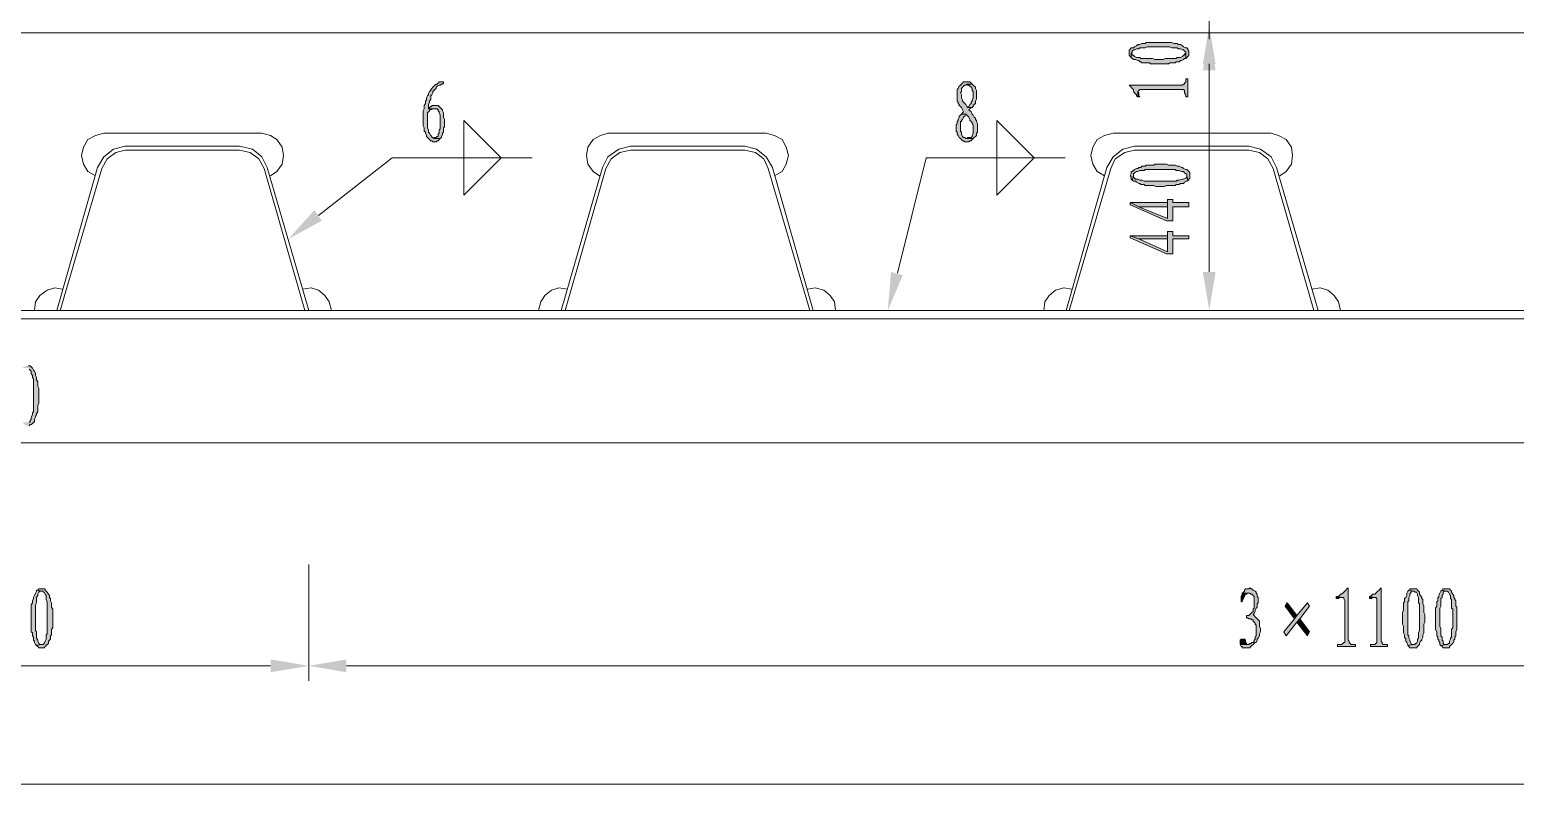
# Model space of a CAD drawing. Header units: inches. Extents: x 20 to 409, y 5 to 283.
# Drawn here: x 280.1 to 339, y 148.9 to 178.9 of the extents above; entities that cross this region are included whole.
import ezdxf

# ---------------------------------------------------------------- set-up
doc = ezdxf.new("R2010")
doc.units = ezdxf.units.IN
doc.header["$MEASUREMENT"] = 0
doc.layers.add('C00-00-00', color=7, linetype='Continuous')

msp = doc.modelspace()

# ---------------------------------------------------------------- hatches: boundary and pattern name
at = {"layer": 'C00-00-00'}
h = msp.add_hatch(color=0, dxfattribs=at)
h.dxf.hatch_style = 2
h.paths.add_polyline_path([(326.653, 177.521), (327.161, 177.521), (326.907, 179.003)])
h = msp.add_hatch(color=0, dxfattribs=at)
h.dxf.hatch_style = 2
h.paths.add_polyline_path([(326.653, 177.267), (327.161, 177.267), (326.907, 178.749)])
h = msp.add_hatch(color=0, dxfattribs=at)
h.dxf.hatch_style = 2
h.paths.add_polyline_path([(326.653, 177.267), (327.161, 177.267), (326.907, 178.749)])
h = msp.add_hatch(color=0, dxfattribs=at)
h.dxf.hatch_style = 2
h.paths.add_polyline_path([(323.732, 177.945), (323.732, 177.86), (323.774, 177.818), (323.817, 177.775), (323.817, 177.945), (323.859, 177.987), (323.859, 178.029), (323.901, 178.072), (323.944, 178.072), (324.028, 178.114), (324.113, 178.114), (324.155, 178.156), (324.367, 178.156), (324.452, 178.199), (324.917, 178.199), (325.341, 178.199), (325.425, 178.156), (325.637, 178.156), (325.679, 178.114), (325.764, 178.114), (325.849, 178.072), (325.891, 178.072), (325.933, 178.029), (325.976, 177.987), (325.976, 177.733), (326.018, 177.775), (326.06, 177.818), (326.103, 177.86), (326.103, 178.029), (326.06, 178.072), (326.06, 178.114), (326.018, 178.156), (325.976, 178.156), (325.891, 178.199), (325.849, 178.241), (325.764, 178.283), (325.679, 178.283), (325.637, 178.326), (325.51, 178.326), (325.425, 178.368), (324.409, 178.368), (324.367, 178.326), (324.24, 178.326), (324.155, 178.283), (324.071, 178.283), (324.028, 178.241), (323.944, 178.199), (323.901, 178.156), (323.817, 178.156), (323.774, 178.114), (323.774, 178.072), (323.732, 178.072)])
h = msp.add_hatch(color=0, dxfattribs=at)
h.dxf.hatch_style = 2
h.paths.add_polyline_path([(323.817, 177.775), (323.859, 177.733), (323.901, 177.691), (323.986, 177.691), (324.071, 177.648), (324.113, 177.648), (324.155, 177.606), (324.198, 177.606), (324.24, 177.564), (324.536, 177.564), (324.579, 177.521), (325.298, 177.521), (325.341, 177.564), (325.51, 177.564), (325.552, 177.564), (325.595, 177.606), (325.722, 177.606), (325.764, 177.648), (325.806, 177.648), (325.891, 177.691), (325.933, 177.733), (325.976, 177.733), (325.976, 177.945), (325.933, 177.902), (325.933, 177.86), (325.891, 177.86), (325.849, 177.818), (325.764, 177.775), (325.637, 177.775), (325.595, 177.733), (325.171, 177.733), (325.087, 177.691), (324.748, 177.691), (324.663, 177.733), (324.198, 177.733), (324.155, 177.775), (324.028, 177.775), (323.944, 177.818), (323.901, 177.86), (323.859, 177.86), (323.859, 177.902), (323.817, 177.945)])
h = msp.add_hatch(color=0, dxfattribs=at)
h.dxf.hatch_style = 2
h.paths.add_polyline_path([(296.554, 176.802), (296.385, 176.802), (296.342, 176.759), (296.3, 176.717), (296.258, 176.717), (296.215, 176.675), (296.173, 176.632), (296.131, 176.59), (296.088, 176.548), (296.046, 176.505), (296.046, 176.463), (296.004, 176.421), (295.961, 176.336), (295.961, 176.294), (295.919, 176.251), (295.877, 176.167), (295.877, 176.082), (295.834, 176.04), (295.834, 175.955), (295.792, 175.87), (295.792, 175.743), (295.75, 175.659), (295.75, 175.066), (295.792, 174.981), (295.792, 174.854), (295.834, 174.812), (295.834, 174.77), (295.877, 174.685), (295.877, 174.643), (295.919, 174.6), (295.961, 174.558), (296.004, 174.516), (296.046, 174.473), (296.088, 174.473), (296.131, 174.431), (296.258, 174.431), (296.3, 174.473), (296.342, 174.473), (296.385, 174.516), (296.427, 174.558), (296.173, 174.558), (296.131, 174.6), (296.088, 174.6), (296.088, 174.643), (296.046, 174.685), (296.004, 174.77), (295.961, 174.812), (295.961, 174.897), (295.919, 174.981), (295.919, 175.574), (295.961, 175.616), (296.004, 175.659), (296.004, 175.701), (296.046, 175.701), (296.131, 175.743), (296.258, 175.743), (295.961, 175.743), (295.961, 175.913), (296.004, 175.997), (296.004, 176.04), (296.046, 176.124), (296.046, 176.251), (296.088, 176.294), (296.131, 176.378), (296.131, 176.421), (296.173, 176.463), (296.215, 176.505), (296.258, 176.548), (296.258, 176.59), (296.3, 176.632), (296.385, 176.675), (296.427, 176.675), (296.469, 176.717), (296.512, 176.717), (296.554, 176.759)])
h = msp.add_hatch(color=0, dxfattribs=at)
h.dxf.hatch_style = 2
h.paths.add_polyline_path([(317.297, 176.802), (317.17, 176.802), (317.128, 176.759), (317.086, 176.717), (317.043, 176.675), (317.001, 176.632), (316.959, 176.548), (316.916, 176.505), (316.916, 176.04), (316.959, 175.997), (316.959, 175.955), (317.001, 175.913), (317.001, 175.87), (317.043, 175.828), (317.086, 175.786), (317.128, 175.701), (317.17, 175.616), (317.128, 175.574), (317.086, 175.532), (317.255, 175.532), (317.297, 175.489), (317.34, 175.447), (317.382, 175.405), (317.424, 175.32), (317.424, 175.278), (317.467, 175.235), (317.509, 175.193), (317.509, 175.151), (317.551, 175.108), (317.551, 174.77), (317.509, 174.685), (317.509, 174.643), (317.467, 174.6), (317.34, 174.6), (317.297, 174.558), (317.551, 174.558), (317.594, 174.6), (317.636, 174.643), (317.678, 174.685), (317.678, 174.77), (317.721, 174.812), (317.721, 175.151), (317.678, 175.235), (317.678, 175.278), (317.636, 175.32), (317.636, 175.362), (317.594, 175.405), (317.551, 175.489), (317.509, 175.532), (317.467, 175.616), (317.382, 175.701), (317.424, 175.743), (317.509, 175.786), (317.34, 175.786), (317.297, 175.828), (317.255, 175.913), (317.213, 175.955), (317.17, 175.997), (317.128, 176.04), (317.128, 176.082), (317.086, 176.167), (317.086, 176.294), (317.043, 176.378), (317.086, 176.421), (317.086, 176.548), (317.128, 176.59), (317.17, 176.632), (317.213, 176.675), (317.255, 176.675), (317.297, 176.717), (317.509, 176.717), (317.467, 176.759), (317.424, 176.802)])
h = msp.add_hatch(color=0, dxfattribs=at)
h.dxf.hatch_style = 2
h.paths.add_polyline_path([(317.509, 176.717), (317.297, 176.717), (317.34, 176.675), (317.382, 176.675), (317.424, 176.632), (317.467, 176.59), (317.509, 176.548), (317.509, 176.463), (317.551, 176.421), (317.551, 176.167), (317.509, 176.082), (317.509, 176.04), (317.467, 175.997), (317.467, 175.955), (317.424, 175.913), (317.382, 175.828), (317.34, 175.786), (317.509, 175.786), (317.551, 175.828), (317.551, 175.87), (317.594, 175.913), (317.636, 175.955), (317.636, 175.997), (317.636, 176.04), (317.678, 176.124), (317.678, 176.463), (317.636, 176.548), (317.636, 176.59), (317.594, 176.632), (317.551, 176.675)])
h = msp.add_hatch(color=0, dxfattribs=at)
h.dxf.hatch_style = 2
h.paths.add_polyline_path([(323.732, 176.675), (323.774, 176.632), (323.817, 176.59), (323.859, 176.548), (323.901, 176.505), (323.901, 176.421), (323.944, 176.378), (323.986, 176.336), (324.028, 176.294), (324.028, 176.251), (324.071, 176.209), (324.071, 176.421), (324.113, 176.463), (324.155, 176.505), (325.891, 176.505), (325.933, 176.463), (325.933, 176.378), (325.976, 176.294), (325.976, 176.209), (326.06, 176.209), (326.06, 176.929), (325.976, 176.929), (325.976, 176.802), (325.933, 176.759), (325.933, 176.717), (325.891, 176.717), (325.849, 176.675)])
h = msp.add_hatch(color=0, dxfattribs=at)
h.dxf.hatch_style = 2
h.paths.add_polyline_path([(324.071, 176.209), (324.155, 176.209), (324.113, 176.251), (324.113, 176.378), (324.071, 176.421)])
h = msp.add_hatch(color=0, dxfattribs=at)
h.dxf.hatch_style = 2
h.paths.add_polyline_path([(296.258, 175.87), (296.088, 175.87), (296.088, 175.828), (296.046, 175.828), (296.004, 175.786), (295.961, 175.743), (296.3, 175.743), (296.342, 175.701), (296.342, 175.659), (296.385, 175.616), (296.385, 175.574), (296.427, 175.489), (296.427, 174.939), (296.385, 174.897), (296.385, 174.812), (296.385, 174.77), (296.342, 174.727), (296.342, 174.643), (296.3, 174.643), (296.258, 174.6), (296.215, 174.6), (296.173, 174.558), (296.427, 174.558), (296.469, 174.6), (296.469, 174.643), (296.512, 174.727), (296.512, 174.77), (296.554, 174.812), (296.554, 174.981), (296.596, 175.024), (296.596, 175.32), (296.554, 175.405), (296.554, 175.574), (296.512, 175.659), (296.512, 175.701), (296.469, 175.743), (296.427, 175.786), (296.385, 175.828), (296.342, 175.87)])
h = msp.add_hatch(color=0, dxfattribs=at)
h.dxf.hatch_style = 2
h.paths.add_polyline_path([(317.086, 175.532), (317.043, 175.489), (317.001, 175.447), (317.001, 175.405), (316.959, 175.32), (316.959, 175.278), (316.916, 175.235), (316.916, 175.151), (316.874, 175.108), (316.874, 174.854), (316.916, 174.812), (316.916, 174.727), (316.959, 174.685), (317.001, 174.6), (317.043, 174.558), (317.086, 174.516), (317.128, 174.473), (317.17, 174.473), (317.213, 174.431), (317.297, 174.431), (317.382, 174.431), (317.424, 174.473), (317.467, 174.473), (317.509, 174.516), (317.551, 174.558), (317.255, 174.558), (317.213, 174.6), (317.17, 174.6), (317.128, 174.643), (317.086, 174.727), (317.086, 174.812), (317.043, 174.854), (317.043, 175.235), (317.086, 175.235), (317.086, 175.278), (317.128, 175.32), (317.17, 175.405), (317.213, 175.447), (317.255, 175.532)])
h = msp.add_hatch(color=0, dxfattribs=at)
h.dxf.hatch_style = 2
h.paths.add_polyline_path([(323.774, 173.076), (323.817, 173.034), (323.817, 172.949), (323.859, 172.907), (323.901, 173.076), (323.901, 173.161), (323.944, 173.203), (324.028, 173.246), (324.071, 173.246), (324.155, 173.288), (324.325, 173.288), (324.367, 173.33), (324.96, 173.33), (325.002, 173.33), (325.552, 173.33), (325.595, 173.288), (325.722, 173.288), (325.806, 173.246), (325.891, 173.246), (325.933, 173.203), (325.976, 173.161), (326.018, 173.161), (326.018, 173.119), (326.018, 173.076), (326.06, 172.907), (326.103, 172.907), (326.103, 172.949), (326.145, 172.992), (326.145, 173.203), (326.103, 173.246), (326.06, 173.288), (326.018, 173.33), (325.976, 173.33), (325.891, 173.373), (325.849, 173.415), (325.806, 173.415), (325.722, 173.457), (325.637, 173.457), (325.552, 173.5), (325.298, 173.5), (325.214, 173.542), (324.748, 173.542), (324.706, 173.5), (324.409, 173.5), (324.367, 173.457), (324.24, 173.457), (324.198, 173.415), (324.113, 173.415), (324.071, 173.373), (324.028, 173.373), (323.944, 173.33), (323.901, 173.288), (323.859, 173.246), (323.817, 173.246), (323.817, 173.203), (323.817, 173.161)])
h = msp.add_hatch(color=0, dxfattribs=at)
h.dxf.hatch_style = 2
h.paths.add_polyline_path([(323.859, 172.907), (323.901, 172.865), (323.986, 172.865), (324.028, 172.822), (324.113, 172.78), (324.155, 172.78), (324.198, 172.738), (324.325, 172.738), (324.367, 172.695), (324.706, 172.695), (324.79, 172.653), (325.129, 172.653), (325.214, 172.695), (325.552, 172.695), (325.595, 172.738), (325.722, 172.738), (325.764, 172.78), (325.891, 172.78), (325.933, 172.822), (326.018, 172.865), (326.06, 172.907), (326.018, 173.076), (326.018, 173.034), (325.976, 172.992), (325.891, 172.949), (325.849, 172.949), (325.722, 172.907), (325.637, 172.907), (325.595, 172.865), (324.325, 172.865), (324.24, 172.907), (324.155, 172.907), (324.071, 172.949), (323.986, 172.949), (323.944, 172.992), (323.901, 173.034), (323.901, 173.076)])
h = msp.add_hatch(color=0, dxfattribs=at)
h.dxf.hatch_style = 2
h.paths.add_polyline_path([(323.774, 172.018), (323.774, 171.933), (325.214, 171.298), (325.468, 171.298), (325.468, 171.849), (326.103, 171.849), (326.103, 172.018), (325.468, 172.018), (325.468, 172.145), (325.256, 172.145), (325.256, 172.018), (325.256, 171.383), (324.113, 171.849)])
h = msp.add_hatch(color=0, dxfattribs=at)
h.dxf.hatch_style = 2
h.paths.add_polyline_path([(323.774, 172.018), (324.113, 171.849), (325.256, 171.849), (325.256, 171.383), (325.256, 172.018)])
h = msp.add_hatch(color=0, dxfattribs=at)
h.dxf.hatch_style = 2
h.paths.add_polyline_path([(291.728, 171.298), (290.416, 170.579), (291.432, 171.722)])
h = msp.add_hatch(color=0, dxfattribs=at)
h.dxf.hatch_style = 2
h.paths.add_polyline_path([(323.774, 170.706), (323.774, 170.621), (325.214, 169.986), (325.468, 169.986), (325.468, 170.579), (326.103, 170.579), (326.103, 170.706), (325.468, 170.706), (325.468, 170.875), (325.256, 170.875), (325.256, 170.706), (325.256, 170.071), (324.113, 170.579)])
h = msp.add_hatch(color=0, dxfattribs=at)
h.dxf.hatch_style = 2
h.paths.add_polyline_path([(323.774, 170.706), (324.113, 170.579), (325.256, 170.579), (325.256, 170.071), (325.256, 170.706)])
h = msp.add_hatch(color=0, dxfattribs=at)
h.dxf.hatch_style = 2
h.paths.add_polyline_path([(314.757, 169.139), (314.165, 167.742), (314.292, 169.266)])
h = msp.add_hatch(color=0, dxfattribs=at)
h.dxf.hatch_style = 2
h.paths.add_polyline_path([(326.653, 169.266), (327.161, 169.266), (326.907, 167.742)])
h = msp.add_hatch(color=0, dxfattribs=at)
h.dxf.hatch_style = 2
h.paths.add_polyline_path([(280.086, 165.541), (279.959, 165.541), (279.959, 165.499), (279.917, 165.499), (279.875, 165.456), (280.086, 165.456), (280.129, 165.414), (280.171, 165.372), (280.213, 165.329), (280.213, 165.245), (280.256, 165.16), (280.256, 165.075), (280.298, 165.033), (280.298, 164.356), (280.298, 164.313), (280.298, 163.721), (280.256, 163.678), (280.256, 163.594), (280.213, 163.509), (280.213, 163.424), (280.171, 163.382), (280.171, 163.34), (280.129, 163.297), (279.875, 163.297), (279.917, 163.255), (279.959, 163.213), (280.002, 163.17), (280.129, 163.17), (280.171, 163.213), (280.213, 163.213), (280.256, 163.255), (280.298, 163.297), (280.34, 163.34), (280.34, 163.424), (280.383, 163.509), (280.383, 163.551), (280.425, 163.594), (280.425, 163.636), (280.467, 163.721), (280.467, 163.975), (280.51, 164.059), (280.51, 164.652), (280.467, 164.737), (280.467, 164.906), (280.425, 164.991), (280.425, 165.075), (280.383, 165.16), (280.383, 165.245), (280.34, 165.329), (280.298, 165.372), (280.256, 165.456), (280.213, 165.499), (280.171, 165.541)])
h = msp.add_hatch(color=0, dxfattribs=at)
h.dxf.hatch_style = 2
h.paths.add_polyline_path([(280.425, 156.651), (280.425, 156.609), (280.383, 156.524), (280.34, 156.439), (280.298, 156.355), (280.298, 156.312), (280.256, 156.228), (280.256, 156.143), (280.213, 156.058), (280.213, 155), (280.256, 154.958), (280.256, 154.873), (280.256, 154.831), (280.298, 154.788), (280.298, 154.661), (280.34, 154.619), (280.34, 154.577), (280.383, 154.492), (280.425, 154.45), (280.594, 154.492), (280.552, 154.492), (280.51, 154.534), (280.467, 154.619), (280.467, 154.661), (280.425, 154.746), (280.425, 155), (280.383, 155.042), (280.383, 156.058), (280.425, 156.143), (280.425, 156.355), (280.467, 156.439), (280.467, 156.482), (280.51, 156.566), (280.552, 156.609), (280.637, 156.609)])
h = msp.add_hatch(color=0, dxfattribs=at)
h.dxf.hatch_style = 2
h.paths.add_polyline_path([(280.637, 156.693), (280.51, 156.693), (280.467, 156.651), (280.425, 156.651), (280.637, 156.609), (280.679, 156.609), (280.679, 156.566), (280.721, 156.566), (280.764, 156.482), (280.806, 156.439), (280.806, 156.27), (280.848, 156.185), (280.848, 155.55), (280.848, 155.508), (280.848, 154.915), (280.806, 154.873), (280.806, 154.704), (280.764, 154.619), (280.721, 154.534), (280.679, 154.492), (280.594, 154.492), (280.425, 154.45), (280.467, 154.407), (280.51, 154.365), (280.721, 154.365), (280.764, 154.407), (280.806, 154.45), (280.848, 154.492), (280.891, 154.534), (280.891, 154.619), (280.933, 154.661), (280.975, 154.704), (280.975, 154.831), (281.018, 154.873), (281.018, 155.085), (281.06, 155.169), (281.06, 155.889), (281.018, 155.974), (281.018, 156.143), (280.975, 156.228), (280.975, 156.312), (280.933, 156.355), (280.933, 156.439), (280.891, 156.482), (280.848, 156.566), (280.806, 156.609), (280.764, 156.651), (280.764, 156.693), (280.721, 156.693)])
h = msp.add_hatch(color=0, dxfattribs=at)
h.dxf.hatch_style = 2
h.paths.add_polyline_path([(328.516, 156.736), (328.473, 156.693), (328.346, 156.693), (328.304, 156.651), (328.304, 156.609), (328.262, 156.566), (328.219, 156.524), (328.516, 156.524), (328.558, 156.482), (328.6, 156.482), (328.643, 156.439), (328.685, 156.397), (328.685, 155.931), (328.643, 155.889), (328.643, 155.804), (328.6, 155.762), (328.558, 155.72), (328.516, 155.677), (328.473, 155.635), (328.389, 155.635), (328.389, 155.55), (328.431, 155.55), (328.473, 155.508), (328.558, 155.508), (328.6, 155.466), (328.643, 155.466), (328.643, 155.423), (328.685, 155.381), (328.727, 155.339), (328.727, 155.296), (328.77, 155.254), (328.77, 154.831), (328.727, 154.788), (328.727, 154.704), (328.685, 154.661), (328.685, 154.619), (328.643, 154.577), (328.6, 154.577), (328.558, 154.534), (328.516, 154.534), (328.473, 154.492), (328.135, 154.492), (328.177, 154.407), (328.219, 154.407), (328.219, 154.365), (328.516, 154.365), (328.558, 154.407), (328.6, 154.45), (328.643, 154.492), (328.685, 154.534), (328.727, 154.577), (328.77, 154.577), (328.812, 154.661), (328.812, 154.704), (328.854, 154.746), (328.897, 154.831), (328.897, 154.915), (328.939, 155), (328.939, 155.127), (328.897, 155.212), (328.897, 155.423), (328.854, 155.466), (328.812, 155.508), (328.77, 155.55), (328.727, 155.593), (328.685, 155.635), (328.643, 155.677), (328.685, 155.72), (328.727, 155.804), (328.727, 155.847), (328.77, 155.931), (328.812, 155.974), (328.812, 156.101), (328.854, 156.143), (328.854, 156.355), (328.812, 156.397), (328.812, 156.482), (328.77, 156.524), (328.77, 156.566), (328.727, 156.609), (328.643, 156.651), (328.6, 156.693), (328.558, 156.693)])
h = msp.add_hatch(color=0, dxfattribs=at)
h.dxf.hatch_style = 2
h.paths.add_polyline_path([(332.41, 156.736), (332.368, 156.693), (332.326, 156.651), (332.283, 156.609), (332.241, 156.566), (332.199, 156.524), (332.156, 156.482), (332.114, 156.482), (332.072, 156.439), (332.029, 156.397), (331.945, 156.397), (332.199, 156.355), (332.241, 156.355), (332.241, 156.312), (332.283, 156.228), (332.283, 154.577), (332.241, 154.577), (332.199, 154.534), (332.156, 154.492), (331.987, 154.492), (331.987, 154.407), (332.707, 154.407), (332.707, 154.492), (332.537, 154.492), (332.495, 154.534), (332.453, 154.577), (332.453, 154.619), (332.41, 154.661)])
h = msp.add_hatch(color=0, dxfattribs=at)
h.dxf.hatch_style = 2
h.paths.add_polyline_path([(333.723, 156.736), (333.68, 156.693), (333.638, 156.651), (333.596, 156.609), (333.553, 156.566), (333.511, 156.524), (333.469, 156.482), (333.384, 156.482), (333.342, 156.439), (333.299, 156.397), (333.257, 156.397), (333.469, 156.355), (333.511, 156.355), (333.553, 156.312), (333.553, 154.577), (333.511, 154.534), (333.469, 154.492), (333.299, 154.492), (333.299, 154.407), (333.977, 154.407), (333.977, 154.492), (333.807, 154.492), (333.765, 154.534), (333.765, 154.577), (333.723, 154.619)])
h = msp.add_hatch(color=0, dxfattribs=at)
h.dxf.hatch_style = 2
h.paths.add_polyline_path([(334.823, 156.651), (334.781, 156.609), (334.739, 156.524), (334.739, 156.439), (334.696, 156.355), (334.654, 156.312), (334.654, 156.185), (334.612, 156.143), (334.612, 155.847), (334.569, 155.762), (334.569, 155.296), (334.612, 155.212), (334.612, 154.958), (334.654, 154.873), (334.654, 154.788), (334.696, 154.704), (334.696, 154.619), (334.739, 154.577), (334.781, 154.492), (334.781, 154.45), (334.993, 154.492), (334.908, 154.492), (334.908, 154.534), (334.866, 154.619), (334.866, 154.661), (334.823, 154.746), (334.823, 154.831), (334.781, 154.873), (334.781, 156.185), (334.823, 156.228), (334.823, 156.355), (334.866, 156.439), (334.866, 156.482), (334.908, 156.566), (334.908, 156.609), (334.95, 156.609), (334.993, 156.609)])
h = msp.add_hatch(color=0, dxfattribs=at)
h.dxf.hatch_style = 2
h.paths.add_polyline_path([(334.993, 156.693), (334.866, 156.693), (334.866, 156.651), (334.823, 156.651), (334.993, 156.609), (335.035, 156.609), (335.077, 156.566), (335.12, 156.566), (335.162, 156.482), (335.162, 156.439), (335.204, 156.355), (335.204, 156.143), (335.247, 156.101), (335.247, 155.55), (335.247, 155.508), (335.247, 155.042), (335.204, 154.958), (335.204, 154.746), (335.162, 154.704), (335.162, 154.619), (335.12, 154.534), (335.077, 154.534), (335.077, 154.492), (334.993, 154.492), (334.781, 154.45), (334.823, 154.407), (334.866, 154.365), (335.12, 154.365), (335.162, 154.407), (335.204, 154.45), (335.247, 154.492), (335.247, 154.534), (335.289, 154.619), (335.331, 154.661), (335.331, 154.704), (335.374, 154.788), (335.374, 154.873), (335.416, 154.958), (335.416, 155.296), (335.458, 155.381), (335.458, 155.677), (335.416, 155.762), (335.416, 156.016), (335.374, 156.101), (335.374, 156.27), (335.331, 156.312), (335.331, 156.355), (335.289, 156.439), (335.247, 156.482), (335.247, 156.566), (335.204, 156.609), (335.162, 156.651), (335.12, 156.693)])
h = msp.add_hatch(color=0, dxfattribs=at)
h.dxf.hatch_style = 2
h.paths.add_polyline_path([(336.136, 156.651), (336.093, 156.609), (336.051, 156.524), (336.009, 156.439), (336.009, 156.355), (335.966, 156.355), (335.966, 156.228), (335.924, 156.185), (335.924, 156.016), (335.882, 155.931), (335.882, 155.085), (335.924, 155), (335.924, 154.958), (335.924, 154.873), (335.924, 154.831), (335.966, 154.788), (335.966, 154.704), (336.009, 154.661), (336.009, 154.619), (336.051, 154.577), (336.051, 154.492), (336.093, 154.45), (336.305, 154.492), (336.22, 154.492), (336.178, 154.534), (336.178, 154.619), (336.136, 154.661), (336.136, 154.788), (336.093, 154.831), (336.093, 155.127), (336.051, 155.212), (336.051, 155.931), (336.093, 156.016), (336.093, 156.312), (336.136, 156.355), (336.136, 156.439), (336.178, 156.482), (336.178, 156.566), (336.22, 156.609), (336.305, 156.609)])
h = msp.add_hatch(color=0, dxfattribs=at)
h.dxf.hatch_style = 2
h.paths.add_polyline_path([(336.305, 156.693), (336.178, 156.693), (336.136, 156.651), (336.305, 156.609), (336.347, 156.609), (336.39, 156.566), (336.432, 156.482), (336.474, 156.439), (336.474, 156.312), (336.517, 156.27), (336.517, 155.931), (336.559, 155.889), (336.559, 155.55), (336.559, 155.508), (336.559, 155.169), (336.517, 155.085), (336.517, 154.788), (336.474, 154.746), (336.474, 154.704), (336.432, 154.619), (336.432, 154.534), (336.39, 154.534), (336.347, 154.492), (336.305, 154.492), (336.093, 154.45), (336.136, 154.407), (336.178, 154.365), (336.432, 154.365), (336.432, 154.407), (336.474, 154.45), (336.517, 154.492), (336.559, 154.534), (336.601, 154.619), (336.601, 154.661), (336.644, 154.704), (336.644, 154.788), (336.686, 154.831), (336.686, 155), (336.728, 155.085), (336.728, 155.974), (336.686, 156.016), (336.686, 156.228), (336.644, 156.27), (336.644, 156.312), (336.601, 156.355), (336.601, 156.439), (336.559, 156.482), (336.517, 156.566), (336.517, 156.609), (336.474, 156.651), (336.432, 156.693)])
h = msp.add_hatch(color=0, dxfattribs=at)
h.dxf.hatch_style = 2
h.paths.add_polyline_path([(328.219, 156.524), (328.219, 156.482), (328.177, 156.397), (328.177, 156.185), (328.219, 156.185), (328.219, 156.228), (328.262, 156.312), (328.262, 156.355), (328.304, 156.397), (328.304, 156.439), (328.346, 156.482), (328.389, 156.482), (328.431, 156.524), (328.473, 156.524)])
h = msp.add_hatch(color=0, dxfattribs=at)
h.dxf.hatch_style = 2
h.paths.add_polyline_path([(330.802, 156.143), (330.378, 155.635), (330.294, 155.508), (329.87, 155), (329.955, 154.831), (330.378, 155.381), (330.505, 155.508), (330.886, 156.016)])
h = msp.add_hatch(color=0, dxfattribs=at)
h.dxf.hatch_style = 2
h.paths.add_polyline_path([(329.997, 156.143), (329.913, 156.016), (330.294, 155.508), (330.378, 155.635)])
h = msp.add_hatch(color=0, dxfattribs=at)
h.dxf.hatch_style = 2
h.paths.add_polyline_path([(331.945, 156.397), (331.945, 156.312), (331.987, 156.312), (332.029, 156.312), (332.072, 156.355), (332.199, 156.355)])
h = msp.add_hatch(color=0, dxfattribs=at)
h.dxf.hatch_style = 2
h.paths.add_polyline_path([(333.257, 156.397), (333.257, 156.312), (333.342, 156.312), (333.384, 156.355), (333.469, 156.355)])
h = msp.add_hatch(color=0, dxfattribs=at)
h.dxf.hatch_style = 2
h.paths.add_polyline_path([(330.505, 155.508), (330.378, 155.381), (330.802, 154.831), (330.886, 155)])
h = msp.add_hatch(color=0, dxfattribs=at)
h.dxf.hatch_style = 2
h.paths.add_polyline_path([(328.219, 154.704), (328.177, 154.704), (328.135, 154.661), (328.135, 154.492), (328.389, 154.492), (328.389, 154.534), (328.346, 154.619), (328.346, 154.661), (328.304, 154.704)])
h = msp.add_hatch(color=0, dxfattribs=at)
h.dxf.hatch_style = 2
h.paths.add_polyline_path([(289.696, 153.899), (289.696, 153.391), (291.22, 153.645)])
h = msp.add_hatch(color=0, dxfattribs=at)
h.dxf.hatch_style = 2
h.paths.add_polyline_path([(292.702, 153.899), (292.702, 153.391), (291.22, 153.645)])

# ---------------------------------------------------------------- linework, layer by layer
at = {"layer": 'C00-00-00', "color": 0, "lineweight": 0}
for points in [[(326.907, 180.019), (326.907, 178.495)], [(157.828, 178.749), (386.216, 178.749)], [(322.885, 178.749), (327.5, 178.749)], [(322.885, 178.749), (327.5, 178.749)], [(326.907, 179.003), (326.907, 178.749)], [(326.907, 177.521), (326.907, 175.997)], [(326.907, 177.267), (326.907, 175.743)], [(326.907, 177.267), (326.907, 169.266)], [(283.092, 174.77), (282.753, 174.685), (282.457, 174.516), (282.288, 174.219), (282.203, 173.881), (282.288, 173.542), (282.457, 173.246), (282.753, 173.076)], [(283.092, 174.77), (289.357, 174.77)], [(289.696, 173.076), (289.95, 173.246), (290.162, 173.542), (290.204, 173.881), (290.162, 174.219), (289.95, 174.516), (289.696, 174.685), (289.357, 174.77)], [(303.073, 174.77), (302.777, 174.685), (302.481, 174.516), (302.269, 174.219), (302.227, 173.881), (302.269, 173.542), (302.481, 173.246), (302.735, 173.076)], [(303.073, 174.77), (309.339, 174.77)], [(309.677, 173.076), (309.974, 173.246), (310.143, 173.542), (310.228, 173.881), (310.143, 174.219), (309.974, 174.516), (309.677, 174.685), (309.339, 174.77)], [(323.097, 174.77), (322.758, 174.685), (322.462, 174.516), (322.293, 174.219), (322.208, 173.881), (322.293, 173.542), (322.462, 173.246), (322.758, 173.076)], [(323.097, 174.77), (329.362, 174.77)], [(329.701, 173.076), (329.955, 173.246), (330.167, 173.542), (330.209, 173.881), (330.167, 174.219), (329.955, 174.516), (329.659, 174.685), (329.362, 174.77)], [(288.468, 174.262), (283.939, 174.262), (283.473, 174.135), (283.092, 173.838), (282.838, 173.415)], [(288.468, 174.092), (283.939, 174.092), (283.558, 174.008), (283.219, 173.754), (283.007, 173.373)], [(291.22, 167.742), (289.569, 173.415), (289.357, 173.838), (288.976, 174.135), (288.468, 174.262)], [(291.051, 167.742), (289.442, 173.373), (289.23, 173.754), (288.892, 174.008), (288.468, 174.092)], [(291.601, 171.51), (294.522, 173.796)], [(294.522, 173.796), (300.068, 173.796)], [(308.492, 174.262), (303.962, 174.262), (303.497, 174.135), (303.073, 173.838), (302.862, 173.415)], [(308.492, 174.092), (303.962, 174.092), (303.539, 174.008), (303.2, 173.754), (302.989, 173.373)], [(311.201, 167.742), (309.593, 173.415), (309.339, 173.838), (308.958, 174.135), (308.492, 174.262)], [(311.074, 167.742), (309.423, 173.373), (309.254, 173.754), (308.915, 174.008), (308.492, 174.092)], [(314.546, 169.224), (315.689, 173.796)], [(315.689, 173.796), (321.192, 173.796)], [(328.473, 174.262), (323.944, 174.262), (323.478, 174.135), (323.097, 173.838), (322.843, 173.415)], [(328.473, 174.092), (323.944, 174.092), (323.563, 174.008), (323.182, 173.754), (323.012, 173.373)], [(331.225, 167.742), (329.574, 173.415), (329.362, 173.838), (328.939, 174.135), (328.473, 174.262)], [(331.056, 167.742), (329.447, 173.373), (329.235, 173.754), (328.897, 174.008), (328.473, 174.092)], [(281.229, 167.742), (282.838, 173.415)], [(281.356, 167.742), (283.007, 173.373)], [(301.211, 167.742), (302.862, 173.415)], [(301.38, 167.742), (302.989, 173.373)], [(321.234, 167.742), (322.843, 173.415)], [(321.361, 167.742), (323.012, 173.373)], [(281.441, 168.589), (281.145, 168.631), (280.848, 168.547), (280.552, 168.335), (280.383, 168.081), (280.34, 167.742)], [(292.109, 167.742), (292.024, 168.081), (291.855, 168.335), (291.601, 168.547), (291.305, 168.631), (290.966, 168.589)], [(301.465, 168.589), (301.126, 168.631), (300.83, 168.547), (300.576, 168.335), (300.406, 168.081), (300.322, 167.742)], [(312.09, 167.742), (312.048, 168.081), (311.879, 168.335), (311.625, 168.547), (311.286, 168.631), (310.99, 168.589)], [(321.446, 168.589), (321.15, 168.631), (320.811, 168.547), (320.557, 168.335), (320.388, 168.081), (320.345, 167.742)], [(332.114, 167.742), (332.029, 168.081), (331.86, 168.335), (331.606, 168.547), (331.31, 168.631), (330.971, 168.589)], [(156.219, 167.742), (386.216, 167.742)], [(156.219, 167.404), (386.216, 167.404)], [(322.885, 167.742), (327.5, 167.742)], [(280.129, 163.17), (280.171, 163.213), (280.213, 163.213), (280.256, 163.255), (280.298, 163.297), (280.34, 163.34), (280.34, 163.424), (280.383, 163.509), (280.383, 163.551), (280.425, 163.594), (280.425, 163.636), (280.467, 163.721), (280.467, 163.975), (280.51, 164.059), (280.51, 164.652), (280.467, 164.737), (280.467, 164.906), (280.425, 164.991), (280.425, 165.075), (280.383, 165.16), (280.383, 165.245), (280.34, 165.329), (280.298, 165.372), (280.256, 165.456), (280.213, 165.499), (280.171, 165.541), (280.086, 165.541)], [(280.129, 165.414), (280.171, 165.372), (280.213, 165.329), (280.213, 165.245), (280.256, 165.16), (280.256, 165.075), (280.298, 165.033), (280.298, 164.356), (280.298, 164.313), (280.298, 163.721), (280.256, 163.678), (280.256, 163.594), (280.213, 163.509), (280.213, 163.424), (280.171, 163.382), (280.171, 163.34), (280.129, 163.297)], [(167.691, 162.493), (384.734, 162.493)], [(291.22, 157.667), (291.22, 153.053)], [(291.22, 157.667), (291.22, 153.053)], [(289.696, 153.645), (267.725, 153.645)], [(372.204, 153.645), (292.702, 153.645)], [(157.701, 148.946), (384.734, 148.946)]]:
    msp.add_lwpolyline(points, dxfattribs=at)
for points in [[(323.732, 177.945), (323.732, 177.86), (323.774, 177.818), (323.817, 177.775), (323.817, 177.945), (323.859, 177.987), (323.859, 178.029), (323.901, 178.072), (323.944, 178.072), (324.028, 178.114), (324.113, 178.114), (324.155, 178.156), (324.367, 178.156), (324.452, 178.199), (324.917, 178.199), (325.341, 178.199), (325.425, 178.156), (325.637, 178.156), (325.679, 178.114), (325.764, 178.114), (325.849, 178.072), (325.891, 178.072), (325.933, 178.029), (325.976, 177.987), (325.976, 177.733), (326.018, 177.775), (326.06, 177.818), (326.103, 177.86), (326.103, 178.029), (326.06, 178.072), (326.06, 178.114), (326.018, 178.156), (325.976, 178.156), (325.891, 178.199), (325.849, 178.241), (325.764, 178.283), (325.679, 178.283), (325.637, 178.326), (325.51, 178.326), (325.425, 178.368), (324.409, 178.368), (324.367, 178.326), (324.24, 178.326), (324.155, 178.283), (324.071, 178.283), (324.028, 178.241), (323.944, 178.199), (323.901, 178.156), (323.817, 178.156), (323.774, 178.114), (323.774, 178.072), (323.732, 178.072)], [(323.817, 177.775), (323.859, 177.733), (323.901, 177.691), (323.986, 177.691), (324.071, 177.648), (324.113, 177.648), (324.155, 177.606), (324.198, 177.606), (324.24, 177.564), (324.536, 177.564), (324.579, 177.521), (325.298, 177.521), (325.341, 177.564), (325.51, 177.564), (325.552, 177.564), (325.595, 177.606), (325.722, 177.606), (325.764, 177.648), (325.806, 177.648), (325.891, 177.691), (325.933, 177.733), (325.976, 177.733), (325.976, 177.945), (325.933, 177.902), (325.933, 177.86), (325.891, 177.86), (325.849, 177.818), (325.764, 177.775), (325.637, 177.775), (325.595, 177.733), (325.171, 177.733), (325.087, 177.691), (324.748, 177.691), (324.663, 177.733), (324.198, 177.733), (324.155, 177.775), (324.028, 177.775), (323.944, 177.818), (323.901, 177.86), (323.859, 177.86), (323.859, 177.902), (323.817, 177.945)], [(296.554, 176.802), (296.385, 176.802), (296.342, 176.759), (296.3, 176.717), (296.258, 176.717), (296.215, 176.675), (296.173, 176.632), (296.131, 176.59), (296.088, 176.548), (296.046, 176.505), (296.046, 176.463), (296.004, 176.421), (295.961, 176.336), (295.961, 176.294), (295.919, 176.251), (295.877, 176.167), (295.877, 176.082), (295.834, 176.04), (295.834, 175.955), (295.792, 175.87), (295.792, 175.743), (295.75, 175.659), (295.75, 175.066), (295.792, 174.981), (295.792, 174.854), (295.834, 174.812), (295.834, 174.77), (295.877, 174.685), (295.877, 174.643), (295.919, 174.6), (295.961, 174.558), (296.004, 174.516), (296.046, 174.473), (296.088, 174.473), (296.131, 174.431), (296.258, 174.431), (296.3, 174.473), (296.342, 174.473), (296.385, 174.516), (296.427, 174.558), (296.173, 174.558), (296.131, 174.6), (296.088, 174.6), (296.088, 174.643), (296.046, 174.685), (296.004, 174.77), (295.961, 174.812), (295.961, 174.897), (295.919, 174.981), (295.919, 175.574), (295.961, 175.616), (296.004, 175.659), (296.004, 175.701), (296.046, 175.701), (296.131, 175.743), (296.258, 175.743), (295.961, 175.743), (295.961, 175.913), (296.004, 175.997), (296.004, 176.04), (296.046, 176.124), (296.046, 176.251), (296.088, 176.294), (296.131, 176.378), (296.131, 176.421), (296.173, 176.463), (296.215, 176.505), (296.258, 176.548), (296.258, 176.59), (296.3, 176.632), (296.385, 176.675), (296.427, 176.675), (296.469, 176.717), (296.512, 176.717), (296.554, 176.759)], [(317.297, 176.802), (317.17, 176.802), (317.128, 176.759), (317.086, 176.717), (317.043, 176.675), (317.001, 176.632), (316.959, 176.548), (316.916, 176.505), (316.916, 176.04), (316.959, 175.997), (316.959, 175.955), (317.001, 175.913), (317.001, 175.87), (317.043, 175.828), (317.086, 175.786), (317.128, 175.701), (317.17, 175.616), (317.128, 175.574), (317.086, 175.532), (317.255, 175.532), (317.297, 175.489), (317.34, 175.447), (317.382, 175.405), (317.424, 175.32), (317.424, 175.278), (317.467, 175.235), (317.509, 175.193), (317.509, 175.151), (317.551, 175.108), (317.551, 174.77), (317.509, 174.685), (317.509, 174.643), (317.467, 174.6), (317.34, 174.6), (317.297, 174.558), (317.551, 174.558), (317.594, 174.6), (317.636, 174.643), (317.678, 174.685), (317.678, 174.77), (317.721, 174.812), (317.721, 175.151), (317.678, 175.235), (317.678, 175.278), (317.636, 175.32), (317.636, 175.362), (317.594, 175.405), (317.551, 175.489), (317.509, 175.532), (317.467, 175.616), (317.382, 175.701), (317.424, 175.743), (317.509, 175.786), (317.34, 175.786), (317.297, 175.828), (317.255, 175.913), (317.213, 175.955), (317.17, 175.997), (317.128, 176.04), (317.128, 176.082), (317.086, 176.167), (317.086, 176.294), (317.043, 176.378), (317.086, 176.421), (317.086, 176.548), (317.128, 176.59), (317.17, 176.632), (317.213, 176.675), (317.255, 176.675), (317.297, 176.717), (317.509, 176.717), (317.467, 176.759), (317.424, 176.802)], [(317.509, 176.717), (317.297, 176.717), (317.34, 176.675), (317.382, 176.675), (317.424, 176.632), (317.467, 176.59), (317.509, 176.548), (317.509, 176.463), (317.551, 176.421), (317.551, 176.167), (317.509, 176.082), (317.509, 176.04), (317.467, 175.997), (317.467, 175.955), (317.424, 175.913), (317.382, 175.828), (317.34, 175.786), (317.509, 175.786), (317.551, 175.828), (317.551, 175.87), (317.594, 175.913), (317.636, 175.955), (317.636, 175.997), (317.636, 176.04), (317.678, 176.124), (317.678, 176.463), (317.636, 176.548), (317.636, 176.59), (317.594, 176.632), (317.551, 176.675)], [(323.732, 176.675), (323.774, 176.632), (323.817, 176.59), (323.859, 176.548), (323.901, 176.505), (323.901, 176.421), (323.944, 176.378), (323.986, 176.336), (324.028, 176.294), (324.028, 176.251), (324.071, 176.209), (324.071, 176.421), (324.113, 176.463), (324.155, 176.505), (325.891, 176.505), (325.933, 176.463), (325.933, 176.378), (325.976, 176.294), (325.976, 176.209), (326.06, 176.209), (326.06, 176.929), (325.976, 176.929), (325.976, 176.802), (325.933, 176.759), (325.933, 176.717), (325.891, 176.717), (325.849, 176.675)], [(324.071, 176.209), (324.155, 176.209), (324.113, 176.251), (324.113, 176.378), (324.071, 176.421)], [(296.258, 175.87), (296.088, 175.87), (296.088, 175.828), (296.046, 175.828), (296.004, 175.786), (295.961, 175.743), (296.3, 175.743), (296.342, 175.701), (296.342, 175.659), (296.385, 175.616), (296.385, 175.574), (296.427, 175.489), (296.427, 174.939), (296.385, 174.897), (296.385, 174.812), (296.385, 174.77), (296.342, 174.727), (296.342, 174.643), (296.3, 174.643), (296.258, 174.6), (296.215, 174.6), (296.173, 174.558), (296.427, 174.558), (296.469, 174.6), (296.469, 174.643), (296.512, 174.727), (296.512, 174.77), (296.554, 174.812), (296.554, 174.981), (296.596, 175.024), (296.596, 175.32), (296.554, 175.405), (296.554, 175.574), (296.512, 175.659), (296.512, 175.701), (296.469, 175.743), (296.427, 175.786), (296.385, 175.828), (296.342, 175.87)], [(317.086, 175.532), (317.043, 175.489), (317.001, 175.447), (317.001, 175.405), (316.959, 175.32), (316.959, 175.278), (316.916, 175.235), (316.916, 175.151), (316.874, 175.108), (316.874, 174.854), (316.916, 174.812), (316.916, 174.727), (316.959, 174.685), (317.001, 174.6), (317.043, 174.558), (317.086, 174.516), (317.128, 174.473), (317.17, 174.473), (317.213, 174.431), (317.297, 174.431), (317.382, 174.431), (317.424, 174.473), (317.467, 174.473), (317.509, 174.516), (317.551, 174.558), (317.255, 174.558), (317.213, 174.6), (317.17, 174.6), (317.128, 174.643), (317.086, 174.727), (317.086, 174.812), (317.043, 174.854), (317.043, 175.235), (317.086, 175.235), (317.086, 175.278), (317.128, 175.32), (317.17, 175.405), (317.213, 175.447), (317.255, 175.532)], [(297.358, 172.314), (297.358, 175.278), (298.84, 173.796)], [(318.483, 172.314), (318.483, 175.278), (319.964, 173.796)], [(323.774, 173.076), (323.817, 173.034), (323.817, 172.949), (323.859, 172.907), (323.901, 173.076), (323.901, 173.161), (323.944, 173.203), (324.028, 173.246), (324.071, 173.246), (324.155, 173.288), (324.325, 173.288), (324.367, 173.33), (324.96, 173.33), (325.002, 173.33), (325.552, 173.33), (325.595, 173.288), (325.722, 173.288), (325.806, 173.246), (325.891, 173.246), (325.933, 173.203), (325.976, 173.161), (326.018, 173.161), (326.018, 173.119), (326.018, 173.076), (326.06, 172.907), (326.103, 172.907), (326.103, 172.949), (326.145, 172.992), (326.145, 173.203), (326.103, 173.246), (326.06, 173.288), (326.018, 173.33), (325.976, 173.33), (325.891, 173.373), (325.849, 173.415), (325.806, 173.415), (325.722, 173.457), (325.637, 173.457), (325.552, 173.5), (325.298, 173.5), (325.214, 173.542), (324.748, 173.542), (324.706, 173.5), (324.409, 173.5), (324.367, 173.457), (324.24, 173.457), (324.198, 173.415), (324.113, 173.415), (324.071, 173.373), (324.028, 173.373), (323.944, 173.33), (323.901, 173.288), (323.859, 173.246), (323.817, 173.246), (323.817, 173.203), (323.817, 173.161)], [(323.859, 172.907), (323.901, 172.865), (323.986, 172.865), (324.028, 172.822), (324.113, 172.78), (324.155, 172.78), (324.198, 172.738), (324.325, 172.738), (324.367, 172.695), (324.706, 172.695), (324.79, 172.653), (325.129, 172.653), (325.214, 172.695), (325.552, 172.695), (325.595, 172.738), (325.722, 172.738), (325.764, 172.78), (325.891, 172.78), (325.933, 172.822), (326.018, 172.865), (326.06, 172.907), (326.018, 173.076), (326.018, 173.034), (325.976, 172.992), (325.891, 172.949), (325.849, 172.949), (325.722, 172.907), (325.637, 172.907), (325.595, 172.865), (324.325, 172.865), (324.24, 172.907), (324.155, 172.907), (324.071, 172.949), (323.986, 172.949), (323.944, 172.992), (323.901, 173.034), (323.901, 173.076)], [(323.774, 172.018), (323.774, 171.933), (325.214, 171.298), (325.468, 171.298), (325.468, 171.849), (326.103, 171.849), (326.103, 172.018), (325.468, 172.018), (325.468, 172.145), (325.256, 172.145), (325.256, 172.018), (325.256, 171.383), (324.113, 171.849)], [(323.774, 172.018), (324.113, 171.849), (325.256, 171.849), (325.256, 171.383), (325.256, 172.018)], [(323.774, 170.706), (323.774, 170.621), (325.214, 169.986), (325.468, 169.986), (325.468, 170.579), (326.103, 170.579), (326.103, 170.706), (325.468, 170.706), (325.468, 170.875), (325.256, 170.875), (325.256, 170.706), (325.256, 170.071), (324.113, 170.579)], [(323.774, 170.706), (324.113, 170.579), (325.256, 170.579), (325.256, 170.071), (325.256, 170.706)], [(280.425, 156.651), (280.425, 156.609), (280.383, 156.524), (280.34, 156.439), (280.298, 156.355), (280.298, 156.312), (280.256, 156.228), (280.256, 156.143), (280.213, 156.058), (280.213, 155), (280.256, 154.958), (280.256, 154.873), (280.256, 154.831), (280.298, 154.788), (280.298, 154.661), (280.34, 154.619), (280.34, 154.577), (280.383, 154.492), (280.425, 154.45), (280.594, 154.492), (280.552, 154.492), (280.51, 154.534), (280.467, 154.619), (280.467, 154.661), (280.425, 154.746), (280.425, 155), (280.383, 155.042), (280.383, 156.058), (280.425, 156.143), (280.425, 156.355), (280.467, 156.439), (280.467, 156.482), (280.51, 156.566), (280.552, 156.609), (280.637, 156.609)], [(280.637, 156.693), (280.51, 156.693), (280.467, 156.651), (280.425, 156.651), (280.637, 156.609), (280.679, 156.609), (280.679, 156.566), (280.721, 156.566), (280.764, 156.482), (280.806, 156.439), (280.806, 156.27), (280.848, 156.185), (280.848, 155.55), (280.848, 155.508), (280.848, 154.915), (280.806, 154.873), (280.806, 154.704), (280.764, 154.619), (280.721, 154.534), (280.679, 154.492), (280.594, 154.492), (280.425, 154.45), (280.467, 154.407), (280.51, 154.365), (280.721, 154.365), (280.764, 154.407), (280.806, 154.45), (280.848, 154.492), (280.891, 154.534), (280.891, 154.619), (280.933, 154.661), (280.975, 154.704), (280.975, 154.831), (281.018, 154.873), (281.018, 155.085), (281.06, 155.169), (281.06, 155.889), (281.018, 155.974), (281.018, 156.143), (280.975, 156.228), (280.975, 156.312), (280.933, 156.355), (280.933, 156.439), (280.891, 156.482), (280.848, 156.566), (280.806, 156.609), (280.764, 156.651), (280.764, 156.693), (280.721, 156.693)], [(328.516, 156.736), (328.473, 156.693), (328.346, 156.693), (328.304, 156.651), (328.304, 156.609), (328.262, 156.566), (328.219, 156.524), (328.516, 156.524), (328.558, 156.482), (328.6, 156.482), (328.643, 156.439), (328.685, 156.397), (328.685, 155.931), (328.643, 155.889), (328.643, 155.804), (328.6, 155.762), (328.558, 155.72), (328.516, 155.677), (328.473, 155.635), (328.389, 155.635), (328.389, 155.55), (328.431, 155.55), (328.473, 155.508), (328.558, 155.508), (328.6, 155.466), (328.643, 155.466), (328.643, 155.423), (328.685, 155.381), (328.727, 155.339), (328.727, 155.296), (328.77, 155.254), (328.77, 154.831), (328.727, 154.788), (328.727, 154.704), (328.685, 154.661), (328.685, 154.619), (328.643, 154.577), (328.6, 154.577), (328.558, 154.534), (328.516, 154.534), (328.473, 154.492), (328.135, 154.492), (328.177, 154.407), (328.219, 154.407), (328.219, 154.365), (328.516, 154.365), (328.558, 154.407), (328.6, 154.45), (328.643, 154.492), (328.685, 154.534), (328.727, 154.577), (328.77, 154.577), (328.812, 154.661), (328.812, 154.704), (328.854, 154.746), (328.897, 154.831), (328.897, 154.915), (328.939, 155), (328.939, 155.127), (328.897, 155.212), (328.897, 155.423), (328.854, 155.466), (328.812, 155.508), (328.77, 155.55), (328.727, 155.593), (328.685, 155.635), (328.643, 155.677), (328.685, 155.72), (328.727, 155.804), (328.727, 155.847), (328.77, 155.931), (328.812, 155.974), (328.812, 156.101), (328.854, 156.143), (328.854, 156.355), (328.812, 156.397), (328.812, 156.482), (328.77, 156.524), (328.77, 156.566), (328.727, 156.609), (328.643, 156.651), (328.6, 156.693), (328.558, 156.693)], [(332.41, 156.736), (332.368, 156.693), (332.326, 156.651), (332.283, 156.609), (332.241, 156.566), (332.199, 156.524), (332.156, 156.482), (332.114, 156.482), (332.072, 156.439), (332.029, 156.397), (331.945, 156.397), (332.199, 156.355), (332.241, 156.355), (332.241, 156.312), (332.283, 156.228), (332.283, 154.577), (332.241, 154.577), (332.199, 154.534), (332.156, 154.492), (331.987, 154.492), (331.987, 154.407), (332.707, 154.407), (332.707, 154.492), (332.537, 154.492), (332.495, 154.534), (332.453, 154.577), (332.453, 154.619), (332.41, 154.661)], [(333.723, 156.736), (333.68, 156.693), (333.638, 156.651), (333.596, 156.609), (333.553, 156.566), (333.511, 156.524), (333.469, 156.482), (333.384, 156.482), (333.342, 156.439), (333.299, 156.397), (333.257, 156.397), (333.469, 156.355), (333.511, 156.355), (333.553, 156.312), (333.553, 154.577), (333.511, 154.534), (333.469, 154.492), (333.299, 154.492), (333.299, 154.407), (333.977, 154.407), (333.977, 154.492), (333.807, 154.492), (333.765, 154.534), (333.765, 154.577), (333.723, 154.619)], [(334.823, 156.651), (334.781, 156.609), (334.739, 156.524), (334.739, 156.439), (334.696, 156.355), (334.654, 156.312), (334.654, 156.185), (334.612, 156.143), (334.612, 155.847), (334.569, 155.762), (334.569, 155.296), (334.612, 155.212), (334.612, 154.958), (334.654, 154.873), (334.654, 154.788), (334.696, 154.704), (334.696, 154.619), (334.739, 154.577), (334.781, 154.492), (334.781, 154.45), (334.993, 154.492), (334.908, 154.492), (334.908, 154.534), (334.866, 154.619), (334.866, 154.661), (334.823, 154.746), (334.823, 154.831), (334.781, 154.873), (334.781, 156.185), (334.823, 156.228), (334.823, 156.355), (334.866, 156.439), (334.866, 156.482), (334.908, 156.566), (334.908, 156.609), (334.95, 156.609), (334.993, 156.609)], [(334.993, 156.693), (334.866, 156.693), (334.866, 156.651), (334.823, 156.651), (334.993, 156.609), (335.035, 156.609), (335.077, 156.566), (335.12, 156.566), (335.162, 156.482), (335.162, 156.439), (335.204, 156.355), (335.204, 156.143), (335.247, 156.101), (335.247, 155.55), (335.247, 155.508), (335.247, 155.042), (335.204, 154.958), (335.204, 154.746), (335.162, 154.704), (335.162, 154.619), (335.12, 154.534), (335.077, 154.534), (335.077, 154.492), (334.993, 154.492), (334.781, 154.45), (334.823, 154.407), (334.866, 154.365), (335.12, 154.365), (335.162, 154.407), (335.204, 154.45), (335.247, 154.492), (335.247, 154.534), (335.289, 154.619), (335.331, 154.661), (335.331, 154.704), (335.374, 154.788), (335.374, 154.873), (335.416, 154.958), (335.416, 155.296), (335.458, 155.381), (335.458, 155.677), (335.416, 155.762), (335.416, 156.016), (335.374, 156.101), (335.374, 156.27), (335.331, 156.312), (335.331, 156.355), (335.289, 156.439), (335.247, 156.482), (335.247, 156.566), (335.204, 156.609), (335.162, 156.651), (335.12, 156.693)], [(336.136, 156.651), (336.093, 156.609), (336.051, 156.524), (336.009, 156.439), (336.009, 156.355), (335.966, 156.355), (335.966, 156.228), (335.924, 156.185), (335.924, 156.016), (335.882, 155.931), (335.882, 155.085), (335.924, 155), (335.924, 154.958), (335.924, 154.873), (335.924, 154.831), (335.966, 154.788), (335.966, 154.704), (336.009, 154.661), (336.009, 154.619), (336.051, 154.577), (336.051, 154.492), (336.093, 154.45), (336.305, 154.492), (336.22, 154.492), (336.178, 154.534), (336.178, 154.619), (336.136, 154.661), (336.136, 154.788), (336.093, 154.831), (336.093, 155.127), (336.051, 155.212), (336.051, 155.931), (336.093, 156.016), (336.093, 156.312), (336.136, 156.355), (336.136, 156.439), (336.178, 156.482), (336.178, 156.566), (336.22, 156.609), (336.305, 156.609)], [(336.305, 156.693), (336.178, 156.693), (336.136, 156.651), (336.305, 156.609), (336.347, 156.609), (336.39, 156.566), (336.432, 156.482), (336.474, 156.439), (336.474, 156.312), (336.517, 156.27), (336.517, 155.931), (336.559, 155.889), (336.559, 155.55), (336.559, 155.508), (336.559, 155.169), (336.517, 155.085), (336.517, 154.788), (336.474, 154.746), (336.474, 154.704), (336.432, 154.619), (336.432, 154.534), (336.39, 154.534), (336.347, 154.492), (336.305, 154.492), (336.093, 154.45), (336.136, 154.407), (336.178, 154.365), (336.432, 154.365), (336.432, 154.407), (336.474, 154.45), (336.517, 154.492), (336.559, 154.534), (336.601, 154.619), (336.601, 154.661), (336.644, 154.704), (336.644, 154.788), (336.686, 154.831), (336.686, 155), (336.728, 155.085), (336.728, 155.974), (336.686, 156.016), (336.686, 156.228), (336.644, 156.27), (336.644, 156.312), (336.601, 156.355), (336.601, 156.439), (336.559, 156.482), (336.517, 156.566), (336.517, 156.609), (336.474, 156.651), (336.432, 156.693)], [(328.219, 156.524), (328.219, 156.482), (328.177, 156.397), (328.177, 156.185), (328.219, 156.185), (328.219, 156.228), (328.262, 156.312), (328.262, 156.355), (328.304, 156.397), (328.304, 156.439), (328.346, 156.482), (328.389, 156.482), (328.431, 156.524), (328.473, 156.524)], [(330.802, 156.143), (330.378, 155.635), (330.294, 155.508), (329.87, 155), (329.955, 154.831), (330.378, 155.381), (330.505, 155.508), (330.886, 156.016)], [(329.997, 156.143), (329.913, 156.016), (330.294, 155.508), (330.378, 155.635)], [(331.945, 156.397), (331.945, 156.312), (331.987, 156.312), (332.029, 156.312), (332.072, 156.355), (332.199, 156.355)], [(333.257, 156.397), (333.257, 156.312), (333.342, 156.312), (333.384, 156.355), (333.469, 156.355)], [(330.505, 155.508), (330.378, 155.381), (330.802, 154.831), (330.886, 155)], [(328.219, 154.704), (328.177, 154.704), (328.135, 154.661), (328.135, 154.492), (328.389, 154.492), (328.389, 154.534), (328.346, 154.619), (328.346, 154.661), (328.304, 154.704)]]:
    msp.add_lwpolyline(points, close=True, dxfattribs=at)

doc.saveas('drawing.dxf')
